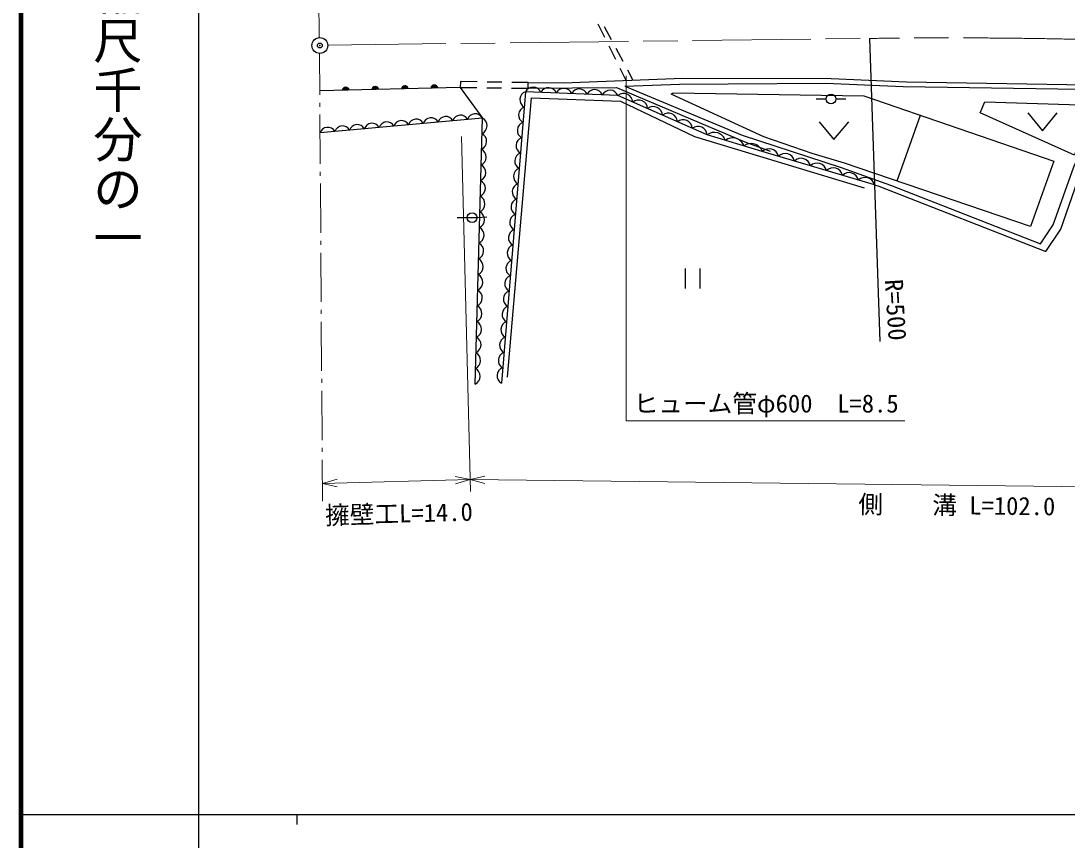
# Model space of a CAD drawing. Units: millimetres, scale not verified. Extents: x 40000 to 680000, y 20000 to 380000.
# Drawn here: x 40000 to 146105, y 202409 to 285483 of the extents above; entities that cross this region are included whole.
import ezdxf
from ezdxf.enums import TextEntityAlignment as Align

# ---------------------------------------------------------------- set-up
doc = ezdxf.new("R2010")
doc.units = ezdxf.units.MM
doc.header["$LTSCALE"] = 1000
doc.header["$PDMODE"] = 32
doc.header["$PDSIZE"] = 500
doc.linetypes.add('CHAIN', pattern=[18.5, 12, -1.5, 3.5, -1.5])
for name, color, linetype, lineweight in [('M-BGD', 7, 'Continuous', 25), ('M-BGD-EXST', 7, 'Continuous', 25), ('M-BMK', 2, 'CHAIN', 13), ('M-BMK-HTXT', 7, 'Continuous', 13), ('M-BMK-SRVR', 3, 'Continuous', 25), ('M-STR-HTXT', 7, 'Continuous', 13), ('M-TTL', 2, 'Continuous', 140), ('M-TTL-BAND', 7, 'Continuous', 25)]:
    doc.layers.add(name, color=color, linetype=linetype, lineweight=lineweight)
doc.layers.add('M-OTRS', color=6, linetype='Continuous')
doc.styles.add('@ＭＳ ゴシック', font='')
doc.styles.add('ＭＳ ゴシック', font='')
doc.styles.get('@ＭＳ ゴシック').set_extended_font_data('@MS Gothic')
doc.styles.get('ＭＳ ゴシック').set_extended_font_data('MS Gothic')

msp = doc.modelspace()

# ---------------------------------------------------------------- linework, layer by layer
at = {"layer": 'M-BGD'}
for p, q in [((99221, 283810), (98554, 285154)), ((99162, 284930), (99867, 283605)), ((100332, 281571), (99666, 282915)), ((100337, 282723), (101042, 281399)), ((101388, 279444), (100777, 280675)), ((101512, 280516), (102069, 279470)), ((84586, 279331), (84564, 278744)), ((86273, 279305), (84586, 279331)), ((88773, 279266), (87273, 279289)), ((91460, 279224), (89773, 279250)), ((91439, 278658), (91460, 279224)), ((84564, 278744), (70308, 278387)), ((84564, 278744), (86252, 278723)), ((84564, 278744), (86800, 275637)), ((87251, 278711), (88751, 278692)), ((89751, 278679), (91439, 278658)), ((89342, 249362), (91776, 277679)), ((131190, 275908), (128824, 269244)), ((142112, 276151), (143612, 274351)), ((143612, 274351), (145112, 276151)), ((120956, 275259), (122456, 273459)), ((122456, 273459), (123956, 275259)), ((107359, 260363), (107359, 258363)), ((108859, 260363), (108859, 258363))]:
    msp.add_line(p, q, dxfattribs=at)
for points in [[(91460, 279224), (95041, 279203), (107123, 279662), (122173, 279652), (129803, 279309), (180631, 278472), (185633, 277790), (186233, 277589)], [(101241, 278870), (106784, 279069), (121621, 279187), (129464, 278843), (181013, 278047), (184828, 277452), (185575, 277296), (186079, 277181)], [(126574, 268850), (115194, 272240), (109596, 273925), (100548, 277926), (91172, 278302), (88731, 248747)], [(91439, 278658), (100416, 278730), (113436, 273205), (115989, 272289)], [(101241, 278870), (113140, 273893), (123185, 270622), (128197, 268812), (143416, 262874), (144697, 264814), (146797, 270692), (147286, 271840), (149853, 276286), (150759, 276240)], [(91776, 277679), (100806, 277334), (108307, 273769), (125515, 268544)], [(126574, 268850), (126999, 268712), (143952, 262088), (145479, 264377), (147730, 270904), (150759, 276240)], [(86058, 248655), (86800, 275637), (70337, 274123)]]:
    msp.add_lwpolyline(points, dxfattribs=at)
for points in [[(105936, 278052), (106148, 278179), (125478, 277870), (144763, 271245), (142385, 264633), (123524, 271046), (120260, 272023), (115344, 273722)], [(148455, 276923), (146841, 271879), (137305, 276167), (137772, 277269)]]:
    msp.add_lwpolyline(points, close=True, dxfattribs=at)
for centre, radius, start, end in [((72939, 278399), 354, 10.23426, 172.63944), ((72939, 278399), 283, 12.4583, 170.4154), ((72939, 278399), 212, 16.20462, 166.66907), ((72939, 278399), 142, 23.91635, 158.95734), ((72939, 278399), 100, 34.23402, 148.63968), ((75938, 278474), 354, 10.23426, 172.63944), ((75938, 278474), 283, 12.4583, 170.4154), ((75938, 278474), 212, 16.20462, 166.66907), ((75938, 278474), 142, 23.91635, 158.95734), ((75938, 278474), 100, 34.23402, 148.63968), ((78937, 278549), 354, 10.23426, 172.63944), ((78937, 278549), 283, 12.4583, 170.4154), ((78937, 278549), 212, 16.20462, 166.66907), ((78937, 278549), 142, 23.91635, 158.95734), ((78937, 278549), 100, 34.23402, 148.63968), ((81936, 278624), 354, 10.23426, 172.63944), ((81936, 278624), 283, 12.4583, 170.4154), ((81936, 278624), 212, 16.20462, 166.66907), ((81936, 278624), 142, 23.91635, 158.95734), ((81936, 278624), 100, 34.23402, 148.63968), ((91465, 277495), 859, 109.98458, 240.57355), ((91938, 277909), 862, 22.51657, 152.89553), ((93501, 277847), 862, 22.51657, 152.89553), ((95064, 277784), 862, 22.51657, 152.89553), ((96627, 277722), 862, 22.51657, 152.89553), ((98189, 277659), 862, 22.51657, 152.89553), ((99752, 277596), 862, 22.51657, 152.89553), ((101128, 277200), 930, 3.66974, 128.61398), ((102636, 276533), 930, 3.66974, 128.61398), ((84584, 275117), 815, 27.9789, 162.52886), ((86081, 275255), 815, 27.9789, 162.52886), ((91337, 275939), 859, 109.98458, 240.57355), ((104144, 275866), 930, 3.66974, 128.61398), ((105652, 275199), 930, 3.66974, 128.61398), ((72611, 274016), 815, 27.9789, 162.52886), ((74108, 274154), 815, 27.9789, 162.52886), ((75604, 274292), 815, 27.9789, 162.52886), ((77101, 274429), 815, 27.9789, 162.52886), ((78598, 274567), 815, 27.9789, 162.52886), ((80094, 274705), 815, 27.9789, 162.52886), ((81591, 274842), 815, 27.9789, 162.52886), ((83088, 274980), 815, 27.9789, 162.52886), ((86399, 274854), 880, 294.01821, 62.82915), ((91208, 274383), 859, 109.98458, 240.57355), ((107160, 274532), 930, 3.66974, 128.61398), ((71114, 273879), 815, 27.9789, 162.52886), ((86355, 273267), 880, 294.01821, 62.82915), ((108668, 273865), 930, 3.66974, 128.61398), ((110327, 272974), 1199, 18.92469, 127.58581), ((91080, 272828), 859, 109.98458, 240.57355), ((112193, 272413), 1199, 18.92469, 127.58581), ((114059, 271851), 1199, 18.92469, 127.58581), ((86311, 271680), 880, 294.01821, 62.82915), ((90951, 271272), 859, 109.98458, 240.57355), ((115873, 271548), 969, 12.36989, 134.45065), ((117498, 271064), 969, 12.36989, 134.45065), ((86267, 270093), 880, 294.01821, 62.82915), ((119124, 270580), 969, 12.36989, 134.45065), ((120750, 270095), 969, 12.36989, 134.45065), ((122375, 269611), 969, 12.36989, 134.45065), ((90823, 269717), 859, 109.98458, 240.57355), ((124001, 269127), 969, 12.36989, 134.45065), ((125627, 268643), 969, 12.36989, 134.45065), ((86224, 268505), 880, 294.01821, 62.82915), ((90694, 268161), 859, 109.98458, 240.57355), ((86180, 266918), 880, 294.01821, 62.82915), ((90566, 266606), 859, 109.98458, 240.57355), ((86136, 265331), 880, 294.01821, 62.82915), ((90438, 265050), 859, 109.98458, 240.57355), ((86093, 263744), 880, 294.01821, 62.82915), ((90309, 263495), 859, 109.98458, 240.57355), ((86049, 262156), 880, 294.01821, 62.82915), ((90181, 261939), 859, 109.98458, 240.57355), ((86005, 260569), 880, 294.01821, 62.82915), ((90052, 260384), 859, 109.98458, 240.57355), ((85962, 258982), 880, 294.01821, 62.82915), ((89924, 258828), 859, 109.98458, 240.57355), ((85918, 257395), 880, 294.01821, 62.82915), ((89795, 257273), 859, 109.98458, 240.57355), ((85874, 255808), 880, 294.01821, 62.82915), ((89667, 255717), 859, 109.98458, 240.57355), ((85831, 254220), 880, 294.01821, 62.82915), ((89538, 254162), 859, 109.98458, 240.57355), ((85787, 252633), 880, 294.01821, 62.82915), ((89410, 252606), 859, 109.98458, 240.57355), ((85743, 251046), 880, 294.01821, 62.82915), ((89281, 251051), 859, 109.98458, 240.57355), ((85700, 249459), 880, 294.01821, 62.82915), ((89153, 249495), 859, 109.98458, 240.57355)]:
    msp.add_arc(centre, radius, start, end, dxfattribs=at)
at = {"layer": 'M-BGD-EXST'}
for p, q in [((121661, 277565), (120661, 277558)), ((122661, 277579), (123661, 277598)), ((85260, 265530), (84260, 265519)), ((85260, 265536), (86260, 265536)), ((86260, 265559), (87259, 265604))]:
    msp.add_line(p, q, dxfattribs=at)
for centre in [(122161, 277569), (85760, 265536)]:
    msp.add_circle(centre, 500, dxfattribs=at)
at = {"layer": 'M-BMK'}
msp.add_line((71112, 283033), (126071, 283705), dxfattribs=at)
msp.add_arc((134303, -289012), 572776, 86.81999, 90.82355, dxfattribs=at)
at = {"layer": 'M-BMK-HTXT'}
for p, q in [((70214, 288981), (70255, 283786)), ((70282, 282189), (70311, 277980)), ((70316, 277180), (70319, 276780)), ((70324, 275980), (70359, 270980)), ((70364, 270180), (70367, 269780)), ((70372, 268980), (70407, 263980)), ((70412, 263180), (70415, 262780)), ((70420, 261980), (70454, 256981)), ((70460, 256181), (70463, 255781)), ((70468, 254981), (70502, 249981)), ((70508, 249181), (70511, 248781)), ((70516, 247981), (70550, 242981)), ((70556, 242181), (70558, 241781)), ((70564, 240981), (70593, 236772))]:
    msp.add_line(p, q, dxfattribs=at)
at = {"layer": 'M-BMK-SRVR'}
msp.add_line((126071, 283705), (127112, 252956), dxfattribs=at)
msp.add_circle((70313, 282988), 800, dxfattribs=at)
at = {"layer": 'M-OTRS'}
msp.add_point((70313, 282988), dxfattribs=at)
at = {"layer": 'M-STR-HTXT'}
for p, q in [((84690, 273749), (85592, 237770)), ((70580, 238584), (72071, 238997)), ((70580, 238584), (85562, 238960)), ((85562, 238960), (84053, 239297)), ((85562, 238960), (84072, 238547)), ((85562, 238960), (87066, 239318)), ((85562, 238960), (185781, 237821)), ((85562, 238960), (87058, 238568)), ((70580, 238584), (72089, 238247))]:
    msp.add_line(p, q, dxfattribs=at)
msp.add_lwpolyline([(101382, 279909), (101382, 244914), (129633, 244914)], dxfattribs=at)
at = {"layer": 'M-TTL'}
msp.add_line((40000, 380000), (40000, 20000), dxfattribs=at)
at = {"layer": 'M-TTL-BAND'}
for p, q in [((58000, 370000), (58000, 20000)), ((40000, 205000), (579000, 205000)), ((68000, 205000), (68000, 204000))]:
    msp.add_line(p, q, dxfattribs=at)

# ---------------------------------------------------------------- texts
at = {"layer": 'M-BMK-SRVR', "style": 'ＭＳ ゴシック'}
msp.add_text('R=500', height=1833, rotation=273.636, dxfattribs=at).set_placement((128533, 259292), align=Align.MIDDLE_LEFT)
at = {"layer": 'M-STR-HTXT', "style": 'ＭＳ ゴシック'}
msp.add_text('ヒューム管φ600\u3000L=8.5', height=1833, dxfattribs=at).set_placement((115586, 246684), align=Align.MIDDLE_CENTER)
for s, rotation, p in [('側\u3000\u3000溝 L=102.0', 359.349, (134907, 234899)), ('擁壁工L=14.0', 1.437, (78378, 234057))]:
    msp.add_text(s, height=1833, rotation=rotation, dxfattribs=at).set_placement(p, align=Align.BOTTOM_CENTER)
at = {"layer": 'M-TTL-BAND', "style": '@ＭＳ ゴシック'}
msp.add_text('縮尺千分の一', height=3666, rotation=270, dxfattribs=at).set_placement((49777, 261030), align=Align.MIDDLE_RIGHT)

doc.saveas('drawing.dxf')
